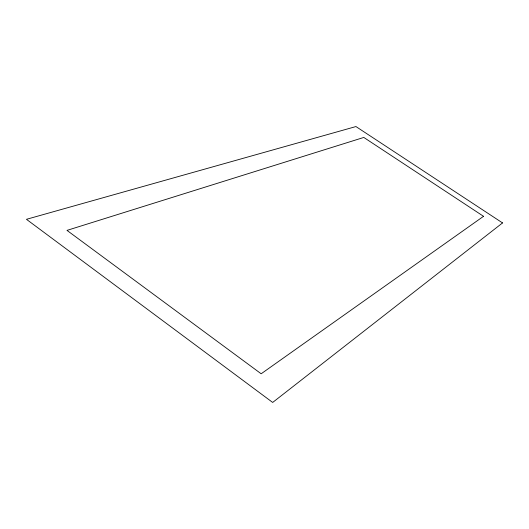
<?xml version="1.0" encoding="UTF-8"?>
<svg xmlns="http://www.w3.org/2000/svg" width="529" height="529" viewBox="0 0 529 529"><rect width="100%" height="100%" fill="white"/><g stroke="black" fill="none" stroke-linecap="round" stroke-linejoin="round"><path stroke-width="0.79" d="M502.55 222.921L272.673 402.443L26.45 219.317L355.944 126.557L502.55 222.921M483.532 216.315L261.161 373.778L66.991 230.386L363.807 137.441L483.532 216.315"/></g></svg>
